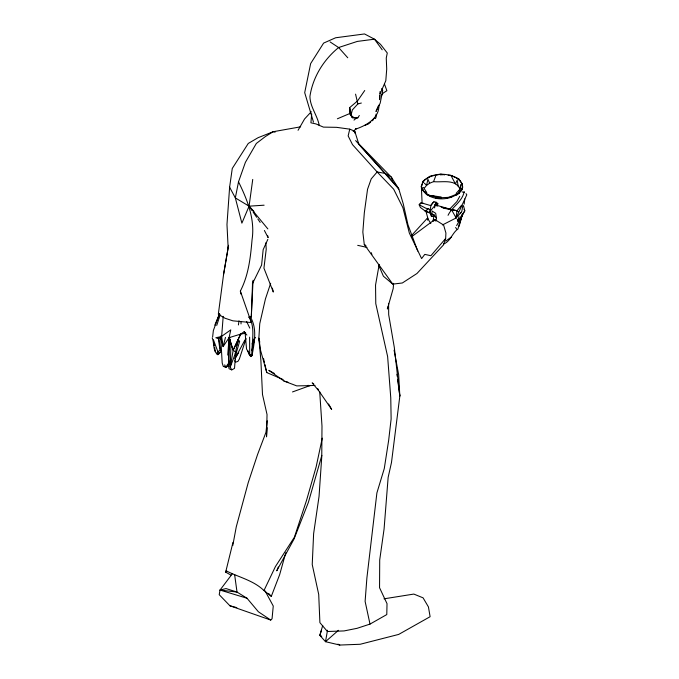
<?xml version="1.0" encoding="UTF-8"?>
<svg xmlns="http://www.w3.org/2000/svg" width="679" height="679" viewBox="0 0 679 679"><rect width="100%" height="100%" fill="white"/><g stroke="black" fill="none" stroke-linecap="round" stroke-linejoin="round"><path stroke-width="1.02" d="M249.617 317.687C255.677 329.604 251.298 343.014 251.901 355.669L250.763 356.577L248.862 354.132L247.716 350.415M228.5 361.78L228.806 351.17L230.13 339.407L230.945 344.032L233.194 350.126L235.766 352.333L234.51 368.383L231.751 369.877L229.052 368.739L228.365 364.793M231.751 369.877L230.257 367.101L230.945 344.032L229.086 337.658L230.775 329.875L218.375 338.643L215.846 337.743L221.634 336.487L223.204 316.338M248.429 317.22L251.298 316.966L252.58 282.006M251.298 316.966L253.072 280.249M378.619 265.116L383.423 276.226L392.793 284.128L402.35 282.982L416.957 273.501L443.489 244.932L445.645 238.473L445.916 233.024L443.608 225.038L434.789 219.538L411.423 236.886M379.79 95.62L379.553 99.669L380.019 94.033L385.808 80.699L386.716 69.071L386.258 58.046L387.276 52.996L380.486 44.322L374.477 39.187L364.53 33.95L335.638 37.769L323.611 43.1L310.642 63.597L304.701 92.658L313.477 122.101M379.909 93.6L380.028 91.572M232.778 545.551L236.284 526.768L248.2 482.727L257.536 454.607L265.981 432.26L267.237 420.785M379.196 264.403L375.546 285.061L375.776 303.623L387.633 356.585L390.764 397.818L391.129 418.968L388.66 440.331L384.28 468.535L376.896 492.929L366.889 577.982L365.115 601.39L370.004 624.094L357.061 628.321L344.066 630.927L327.439 631.504L319.902 622.651L318.714 594.456L312.23 564.546L313.622 533.677L319.045 496.408L321.761 456.738L321.99 426.089L319.716 391.758M460.37 188.049L460.549 185.197L462.017 183.559L458.936 179.137C448.25 172.483 432.879 172.16 423.331 181.004L421.345 186.114L422.041 201.722M456.296 215.871L456.152 217.959L442.428 224.953M275.08 132.167L273.179 131.718L258.079 137.701L248.268 143.439L232.269 168.46L229.612 187.209L226.973 224.486L228.152 247.784L223.62 274.146L218.315 314.292L224.995 318.23L232.914 320.836L251.34 322.567L240.358 291.07C248.599 275.165 250.517 257.392 252.045 239.823C255.219 219.368 247.36 199.821 238.516 181.819L245.391 162.349L256.339 143.456L265.43 136.521L273.179 131.718L300.661 126.82M267.161 427.677L266.524 436.852L267.034 414.529L262.493 394.482L260.872 360.252L258.86 338.159L259.751 323.688L265.455 298.853L270.658 283.313M393.599 283.347L393.209 288.516L387.386 309.004L387.599 307.035M227.728 355.058L229.086 337.658L240.672 334.11L245.806 333.202M311.695 113.928L310.906 122.806L316.015 123.934L323.416 127.117L336.597 127.338L349.753 129.154L354.769 131.225L358.894 144.389L397.495 186.912L398.853 189.118L403.275 203.904L407.935 224.656L417.729 251.052M434.518 207.893L435.723 203.675L434.849 201.621L433.601 201.994L431.012 205.185L429.824 211.458L431.029 215.837L432.022 216.44L433.898 216.143M443.353 244.134C450.627 241.512 452.053 233.041 458.002 228.925L459.59 222.5M462.815 205.729L461.796 211.449L460.218 213.333M437.522 205.601L437.709 203.649L436.02 202.019M461.559 205.27L456.959 210.728L456.152 217.959L451.416 209.539L434.738 204.761M252.741 179.409L249.074 206.17L241.885 223.17L235.333 197.895L229.612 187.209M237.277 344.44L238.074 340.204M432.022 216.44L431.963 211.967M238.405 324.952L239.033 320.777M460.379 218.095L461.839 216.864L462.306 213.834M228.585 359.777L230.257 367.101L233.194 350.126L240.672 334.11L244.151 331.742L245.178 333.44L246.536 349.048L249.702 354.387L251.901 355.669L252.096 355.168C254.404 342.666 257.375 328.135 250.178 316.626M228.152 247.784L228.475 245.866M223.62 274.146L228.568 245.28M235.248 353.988L237.956 339.746L239.662 341.257L235.341 356.093M232.328 573.78L220.03 590.068L219.215 594.694L229.926 605.778L270.734 620.063L272.058 618.747L273.255 606.033L265.124 590.976M327.524 630.222L325.487 641.689L339.797 645.05L360.184 644.269L398.692 634.415L430.113 616.702L428.432 606.924L423.076 597.843L413.834 594.074L383.983 598.827M220.633 336.071L222.194 362.951L223.238 366.329L225.835 367.28L228.305 365.939L228.95 362.416L229.086 337.658L230.028 338.023L229.358 338.184M378.933 105.143C379.357 118.35 366.295 125.539 355.414 129.205L356.161 128.679L353.19 131.505M433.015 221.065L434.161 214.963L432.353 214.165M238.516 181.819L235.333 197.895L249.074 206.17L253.954 211.492M435.842 221.176L436.453 218.239L435.697 213.308L432.014 210.974M433.601 201.994L431.012 205.185M459.938 190.748L460.549 185.197M251.926 350.483L254.914 337.429L254.099 339.254M349.753 129.154L348.149 135.919L352.503 144.635L377.151 171.965L393.684 189.203L402.893 207.681L409.344 233.084L421.6 258.58L424.782 254.379L430.91 255.72L445.645 238.473M322.262 438.159L316.142 466.855L306.535 500.364L294.414 537.182L275.419 566.583L263.961 590.56L271.303 596.366L279.663 574.621L285.766 552.689M230.945 575.105L225.666 572.142L232.973 542.385M437.055 206.297L437.709 203.649L435.247 202.478M236.996 345.305L238.541 339.441M359.318 115.472L357.825 117.84L354.285 117.891L352.376 117.747L350.992 115.311L352.342 109.956L357.841 103.929L361.347 103.03M238.159 341.681L238.677 339.636M464.147 204.158L464.801 198.93M225.479 337.387L223.128 346.604L220.811 338.04L221.634 336.487L223.128 346.604L229.086 337.658L233.194 350.126L240.672 334.11M455.991 195.408C459.301 193.651 461.958 190.833 462.654 187.115L462.017 183.559L462.28 188.049C454.981 202.868 425.58 202.656 421.345 186.114L421.82 189.22L426.777 194.695L441.129 198.548M457.298 219.207L457.807 221.201L458.979 216.677M459.029 226.489L461.457 217.815L460.014 220.938M321.829 455.388L308.376 502.401L294.066 538.948L276.752 570.835L278.331 566.948M322.72 625.495L319.834 635.332L325.487 641.689L338.448 630.299M461.728 190.188L462.654 187.115L462.017 183.559M459.089 191.317L459.649 189.543L456.118 193.354M459.445 224.062L461.457 217.815M461.839 216.864L462.755 214.012M321.549 630.078L319.834 635.332L321.736 636.257M216.72 325.436L220.217 314.767M246.053 338.558L239.356 359.047L237.896 361.398L235.74 362.119L234.705 360.736M237.964 341.401L238.507 339.848M437.038 205.533L437.709 203.649L435.723 203.675M230.257 367.101L235.766 352.333M225.666 572.142L226.166 570.818C238.779 577.32 253.556 580.384 263.961 590.56M424.587 187.837L426.59 185.342L429.646 183.228L433.541 181.649L435.604 176.302M465.998 193.634L466.796 194.763L456.152 217.959L460.99 212.586M214.81 325.148L219.623 313.664M252.113 343.973L254.914 337.429M378.33 105.983L375.979 111.483L380.181 103.166L382.701 90.57L381.751 88.516M219.546 313.605L213.359 330.537L212.629 336.945M267.823 239.381L263.163 249.677L261.61 265.022L252.325 283.966M235.172 358.215L244.992 339.865M459.768 196.316L456.899 201.578L449.26 209.539M456.611 225.666L464.792 210.838L463.511 205.745M298.056 130.292L304.574 118.969L311.288 111.704M448.047 215.311C452.197 206.611 462.238 201.824 464.173 191.682L464.36 192.386M235.189 358.385L238.677 352.579M224.248 366.27L225.835 367.28L227.983 363.902L228.305 365.939M381.437 95.646L383.126 93.116L386.877 90.697L384.484 84.086M457.807 221.201L464.792 210.838L464.012 209.31M364.733 90.494L357.485 100.993L349.592 107.689L349.778 113.529L352.376 117.747M433.652 221.116L434.789 219.538M422.27 183.05L424.545 180.224L429.994 176.251L437.488 174.97M337.378 118.791L349.778 113.529L350.805 112.307L349.592 107.689L350.992 115.311L354.285 117.891M411.907 235.129L427.405 218.137L430.817 223.408M220.021 352.401L217.874 354.676C212.527 351.17 214.547 343.073 212.204 337.913M252.096 355.168L250.763 356.577L249.702 354.387L249.617 337.174M434.696 205.881L429.824 211.458L431.581 214.717M353.997 120.115L356.679 117.781M370.641 122.076L368.493 123.909L364.937 125.36M372.075 120.862L373.501 119.64M445.764 241.07L451.518 236.886M423.594 203.411L421.124 202.792L419.172 204.769L420.377 207.443L425.113 210.965L428.305 208.784L430.393 209.921M424.545 180.224L423.331 181.004L421.404 186.793L423.849 191.478L430.919 196.698M370.004 624.094L386.784 614.571L387.022 603.656L379.553 587.725L379.714 559.937L384.076 529.026L388.142 477.413L391.486 462.484L399.829 396.112L398.658 374.732L394.092 350.177M428.008 177.83L429.773 177.117M446.51 198.268L459.454 193.014M292.505 391.944L309.921 385.63L315.039 385.366M434.976 204.6L437.709 203.649M438.286 174.758L440.663 174.121L444.635 174.868M247.029 598.25L220.03 590.068L226.022 588.566L237.013 592.063L247.029 598.25L258.368 611.754L270.734 620.063M435.816 198.005L451.577 197.199M264.114 205.194L249.074 206.17L267.857 228.908M440.179 174.826L442.869 174.69M448.182 175.224L450.669 175.233L458.936 179.137L462.178 184.017M356.008 117.807L357.825 117.84M433.541 181.649C442.233 182.6 454.998 178.806 459.81 188.686M430.545 213.367L425.113 210.965L427.184 211.152M220.03 590.068L237.013 592.063L234.603 574.451M307.91 385.366L309.921 385.63L296.74 385.893L284.034 381.08L268.833 370.352L274.35 373.442M441.163 196.961L429.272 195.348L434.127 196.07M443.039 208.113L456.959 210.728L458.648 211.772M462.161 191.928L463.63 192.233M357.714 245.34L366.983 247.385M428.305 208.784L425.877 208.241L419.172 204.769L421.124 202.792L430.52 205.533M441.189 207.129L451.416 209.539L450.533 210.04L451.552 209.395L456.959 210.728M374.18 118.248L375.495 118.596L376.191 116.864L376.022 114.14M451.119 176.014L453.08 176.54M229.926 605.778L236.818 607.62M284.034 381.08L287.921 382.158M425.113 210.965L428.076 211.975M423.849 191.478L426.785 192.564L423.45 187.438M259.794 342.208L258.86 338.159L260.617 350.534L266.771 372.567L283.143 379.544M337.896 644.125L339.797 645.05M392.487 180.054L391.418 177.219L355.643 140.587L398.853 189.118L391.418 177.219L385.443 173.468L377.151 171.965L371.218 178.891L367.543 189.263L364.317 212.833L362.841 232.082L364.275 244.491L365.93 245.509M313.723 383.847L312.162 382.871L319.011 391.104L331.649 409.42L328.594 403.963M330.079 41.92L338.617 47.53L347.758 57.766M457.222 178.535L460.32 181.089M244.151 331.742L245.255 332.718M245.178 333.44L246.876 335.036M424.35 183.16L426.59 185.342L427.88 179.281L429.646 183.228M214.937 350.754L215.574 351.416L215.158 349.77M268.646 593.454L271.303 596.366M364.275 244.491L392.793 284.128M382.201 49.796L374.477 39.187L357.341 41.411L338.617 47.53C323.611 59.794 312.858 77.083 309.93 96.359C310.048 107.053 317.475 115.345 319.274 125.649M455.592 227.516L456.653 229.018M216.728 353.046L217.874 354.676L220.149 352.579L220.548 350.44L218.867 337.972M434.161 214.963L436.453 218.239M250.823 208.733L251.994 210.448M253.165 212.154L256.67 217.28M257.833 218.994L260.167 222.406M349.778 113.529L350.992 115.311M451.866 177.236L455.431 183.856L457.213 180.207L458.172 186.105M264.386 230.478L268.137 237.658L267.696 235.664M317.747 388.617L318.587 390.272M246.621 321.523L249.779 328.118M224.707 364.844L225.835 367.28M213.418 339.772L218.723 353.937L217.025 354.141L217.823 351.9L220.004 350.058L218.375 338.643M355.567 94.143L357.841 103.929M425.708 210.482L428.228 219.521M371.345 252.732L371.854 254.6M272.381 288.151L273.314 292.029L263.936 268.171L266.227 249.176L265.82 242.853M263.511 358.402L264.445 362.45M264.912 364.47L266.771 372.567M240.358 291.07L240.96 294.117M214.623 347.283L214.946 348.947M213.91 343.566L214.292 345.611M396.918 374.248L397.198 376.336M397.614 379.451L399.829 396.112L394.312 347.453L388.694 314.716L388.583 303.343M354.769 131.225L354.956 133.254M235.214 357.638L235.367 359.514M427.405 218.137L427.566 220.132M240.986 321.821L241.028 323.917"/></g></svg>
